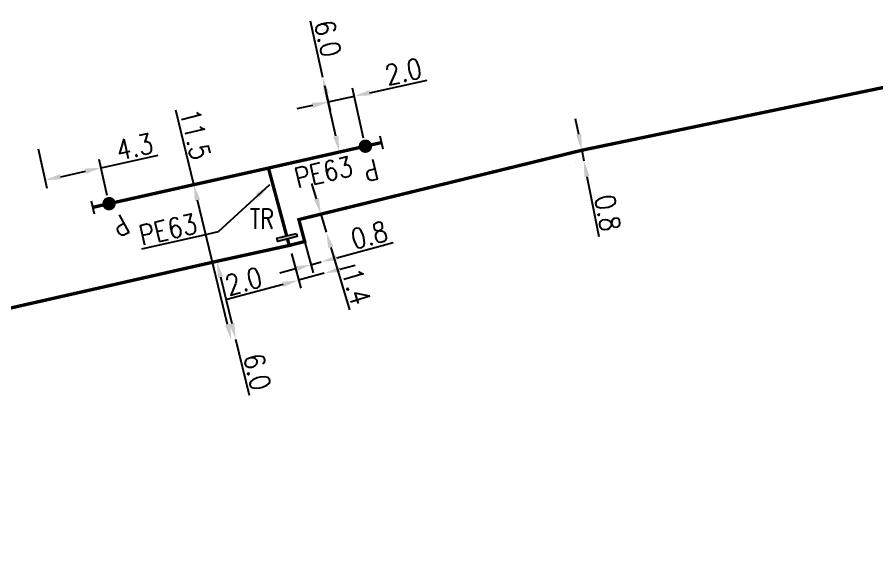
# Model space of a CAD drawing. Header units: millimetres. Extents: x 101000 to 102000, y 121011 to 122007.
# Drawn here: x 101267.2 to 101331.6, y 121520.1 to 121560.6 of the extents above; entities that cross this region are included whole.
import ezdxf
from ezdxf.enums import TextEntityAlignment as Align

# ---------------------------------------------------------------- set-up
doc = ezdxf.new("R2010")
doc.units = ezdxf.units.MM
doc.header["$PDMODE"] = 34
doc.linetypes.add('L_25_AP', pattern=[2000, 1000, 1000])
doc.linetypes.add('L_25_PE', pattern=[2000, 1000, 1000])
doc.layers.get('0').update_dxf_attribs({"linetype": 'CONTINUOUS'})
doc.layers.get('Defpoints').update_dxf_attribs({"linetype": 'CONTINUOUS'})
for name, color, linetype in [('L_150', 1, 'CONTINUOUS'), ('L_300', 7, 'CONTINUOUS'), ('L_340', 7, 'CONTINUOUS')]:
    doc.layers.add(name, color=color, linetype=linetype)
doc.styles.add('G_ROMANS', font='ROMANS.SHX', dxfattribs={"width": 0.75})
doc.styles.get("Standard").update_dxf_attribs({"font": 'romans.shx', "width": 0.85})
doc.dimstyles.get("Standard").update_dxf_attribs({"dimtxt": 1.5, "dimasz": 1.2, "dimexe": 0.625, "dimexo": 0.625, "dimgap": 0.25, "dimtad": 1, "dimdec": 1, "dimzin": 0, "dimdsep": 46, "dimtxsty": 'Standard', "dimcen": -0.5, "dimadec": 0, "dimazin": 0, "dimtfac": 1, "dimtdec": 1, "dimtmove": 0, "dimatfit": 3, "dimfxl": 0, "dimtolj": 1, "dimtzin": 0, "dimarcsym": 0})

# ---------------------------------------------------------------- blocks, each defined once
blk = doc.blocks.new('*D167')
at = {"layer": 'Defpoints', "color": 0, "linetype": 'Continuous', "transparency": 16777216}
for p in [(101282.167, 121542.294), (101283.579, 121536.463), (101283.579, 121536.463)]:
    blk.add_point(p, dxfattribs=at)
at = {"layer": 'L_150', "color": 0, "linetype": 'Continuous', "lineweight": -2, "transparency": 16777216}
for p, q in [((101282.45, 121541.128), (101283.296, 121537.629)), ((101283.579, 121536.463), (101284.593, 121532.273))]:
    blk.add_line(p, q, dxfattribs=at)
at = {"layer": 'L_150', "color": 0, "linetype": 'Continuous', "transparency": 16777216}
for points in [[(101282.644, 121541.175), (101282.255, 121541.081), (101282.167, 121542.294)], [(101283.491, 121537.676), (101283.102, 121537.582), (101283.579, 121536.463)]]:
    blk.add_solid(points, dxfattribs=at)
at = {"layer": 'L_150', "color": 0, "linetype": 'Continuous', "transparency": 16777216, "insert": (101285.199, 121534.02), "char_height": 1.5, "attachment_point": 5, "rotation": 283.60456}
blk.add_mtext('\\A1;6.0', dxfattribs=at)
blk = doc.blocks.new('*D168')
at = {"layer": 'Defpoints', "color": 0, "linetype": 'Continuous', "transparency": 16777216}
for p in [(101287.589, 121543.48), (101290.217, 121541.393), (101290.217, 121541.393)]:
    blk.add_point(p, dxfattribs=at)
at = {"layer": 'L_150', "color": 0, "linetype": 'Continuous', "lineweight": -2, "transparency": 16777216}
for p, q in [((101287.752, 121542.877), (101288.451, 121540.271)), ((101291.376, 121541.704), (101292.535, 121542.015)), ((101290.217, 121541.393), (101288.289, 121540.875)), ((101287.13, 121540.564), (101282.909, 121539.43))]:
    blk.add_line(p, q, dxfattribs=at)
at = {"layer": 'L_150', "color": 0, "linetype": 'Continuous', "transparency": 16777216}
for points in [[(101291.324, 121541.897), (101291.428, 121541.511), (101290.217, 121541.393)], [(101287.078, 121540.757), (101287.182, 121540.37), (101288.289, 121540.875)]]:
    blk.add_solid(points, dxfattribs=at)
at = {"layer": 'L_150', "color": 0, "linetype": 'Continuous', "transparency": 16777216, "insert": (101284.181, 121540.807), "char_height": 1.5, "attachment_point": 5, "rotation": 15.03454}
blk.add_mtext('\\A1;2.0', dxfattribs=at)
blk = doc.blocks.new('*D169')
at = {"layer": 'Defpoints', "color": 0, "linetype": 'Continuous', "transparency": 16777216}
for p in [(101288.308, 121545.417), (101289.988, 121542.247), (101289.988, 121542.247)]:
    blk.add_point(p, dxfattribs=at)
at = {"layer": 'L_150', "color": 0, "linetype": 'Continuous', "lineweight": -2, "transparency": 16777216}
for p, q in [((101288.47, 121544.813), (101289.377, 121541.436)), ((101291.146, 121542.558), (101295.368, 121543.692)), ((101288.056, 121541.728), (101286.897, 121541.417)), ((101289.215, 121542.039), (101289.988, 121542.247))]:
    blk.add_line(p, q, dxfattribs=at)
at = {"layer": 'L_150', "color": 0, "linetype": 'Continuous', "transparency": 16777216}
for points in [[(101291.095, 121542.751), (101291.198, 121542.365), (101289.988, 121542.247)], [(101288.004, 121541.921), (101288.108, 121541.535), (101289.215, 121542.039)]]:
    blk.add_solid(points, dxfattribs=at)
at = {"layer": 'L_150', "color": 0, "linetype": 'Continuous', "transparency": 16777216, "insert": (101293.577, 121544.247), "char_height": 1.5, "attachment_point": 5, "rotation": 15.03454}
blk.add_mtext('\\A1;0.8', dxfattribs=at)
blk = doc.blocks.new('*D170')
at = {"layer": 'Defpoints', "color": 0, "linetype": 'Continuous', "transparency": 16777216}
for p in [(101289.964, 121545.823), (101290.365, 121544.481), (101290.365, 121544.481)]:
    blk.add_point(p, dxfattribs=at)
at = {"layer": 'L_150', "color": 0, "linetype": 'Continuous', "lineweight": -2, "transparency": 16777216}
for p, q in [((101289.621, 121546.972), (101289.278, 121548.122)), ((101289.964, 121545.823), (101290.365, 121544.481)), ((101290.708, 121543.331), (101292.104, 121538.656))]:
    blk.add_line(p, q, dxfattribs=at)
at = {"layer": 'L_150', "color": 0, "linetype": 'Continuous', "transparency": 16777216}
for points in [[(101289.813, 121547.03), (101289.429, 121546.915), (101289.964, 121545.823)], [(101290.9, 121543.389), (101290.516, 121543.274), (101290.365, 121544.481)]]:
    blk.add_solid(points, dxfattribs=at)
at = {"layer": 'L_150', "color": 0, "linetype": 'Continuous', "transparency": 16777216, "insert": (101292.626, 121540.403), "char_height": 1.5, "attachment_point": 5, "rotation": 286.62276}
blk.add_mtext('\\A1;1.4', dxfattribs=at)
blk = doc.blocks.new('*D172')
at = {"layer": 'Defpoints', "color": 0, "linetype": 'Continuous', "transparency": 16777216}
for p in [(101309.493, 121550.605), (101309.647, 121549.82), (101309.647, 121549.82)]:
    blk.add_point(p, dxfattribs=at)
at = {"layer": 'L_150', "color": 0, "linetype": 'Continuous', "lineweight": -2, "transparency": 16777216}
for p, q in [((101309.261, 121551.782), (101309.03, 121552.96)), ((101308.879, 121550.484), (101308.879, 121550.484)), ((101309.493, 121550.605), (101309.647, 121549.82)), ((101309.034, 121549.699), (101309.034, 121549.699)), ((101309.878, 121548.642), (101310.76, 121544.158))]:
    blk.add_line(p, q, dxfattribs=at)
at = {"layer": 'L_150', "color": 0, "linetype": 'Continuous', "transparency": 16777216}
for points in [[(101309.457, 121551.821), (101309.065, 121551.744), (101309.493, 121550.605)], [(101310.075, 121548.681), (101309.682, 121548.604), (101309.647, 121549.82)]]:
    blk.add_solid(points, dxfattribs=at)
at = {"layer": 'L_150', "color": 0, "linetype": 'Continuous', "transparency": 16777216, "insert": (101311.435, 121545.907), "char_height": 1.5, "attachment_point": 5, "rotation": 281.12321}
blk.add_mtext('\\A1;0.8', dxfattribs=at)
blk = doc.blocks.new('*D173')
at = {"layer": 'Defpoints', "color": 0, "linetype": 'Continuous', "transparency": 16777216}
for p in [(101290.105, 121556.059), (101290.511, 121554.221), (101293.292, 121550.909)]:
    blk.add_point(p, dxfattribs=at)
at = {"layer": 'L_300', "color": 0, "linetype": 'Continuous', "lineweight": -2, "transparency": 16777216}
for p, q in [((101293.636, 121554.912), (101297.904, 121555.856)), ((101290.24, 121555.449), (101290.646, 121553.611)), ((101293.157, 121551.519), (101292.329, 121555.263)), ((101290.511, 121554.221), (101292.464, 121554.653)), ((101289.339, 121553.962), (101288.168, 121553.703))]:
    blk.add_line(p, q, dxfattribs=at)
at = {"layer": 'L_300', "color": 0, "linetype": 'Continuous', "transparency": 16777216}
for points in [[(101293.592, 121555.107), (101293.679, 121554.717), (101292.464, 121554.653)], [(101289.296, 121554.158), (101289.383, 121553.767), (101290.511, 121554.221)]]:
    blk.add_solid(points, dxfattribs=at)
at = {"layer": 'L_300', "color": 0, "linetype": 'Continuous', "transparency": 16777216, "insert": (101296.14, 121556.49), "char_height": 1.5, "attachment_point": 5, "rotation": 12.46469}
blk.add_mtext('\\A1;2.0', dxfattribs=at)
blk = doc.blocks.new('*D174')
at = {"layer": 'Defpoints', "color": 0, "linetype": 'Continuous', "transparency": 16777216}
for p in [(101290.105, 121556.059), (101290.105, 121556.059), (101293.291, 121550.91)]:
    blk.add_point(p, dxfattribs=at)
at = {"layer": 'L_300', "color": 0, "linetype": 'Continuous', "lineweight": -2, "transparency": 16777216}
for p, q in [((101290.105, 121556.059), (101289.175, 121560.268)), ((101291.08, 121551.65), (101290.364, 121554.887)), ((101292.681, 121550.775), (101290.728, 121550.343))]:
    blk.add_line(p, q, dxfattribs=at)
at = {"layer": 'L_300', "color": 0, "linetype": 'Continuous', "transparency": 16777216}
for points in [[(101290.559, 121554.93), (101290.169, 121554.844), (101290.105, 121556.059)], [(101291.275, 121551.693), (101290.884, 121551.607), (101291.339, 121550.478)]]:
    blk.add_solid(points, dxfattribs=at)
at = {"layer": 'L_300', "color": 0, "linetype": 'Continuous', "transparency": 16777216, "insert": (101290.487, 121558.965), "char_height": 1.5, "attachment_point": 5, "rotation": 282.46469}
blk.add_mtext('\\A1;6.0', dxfattribs=at)
blk = doc.blocks.new('*D175')
at = {"layer": 'Defpoints', "color": 0, "linetype": 'Continuous', "transparency": 16777216}
for p in [(101268.656, 121551.318), (101269.308, 121548.367), (101274.101, 121546.606)]:
    blk.add_point(p, dxfattribs=at)
at = {"layer": 'L_300', "color": 0, "linetype": 'Continuous', "lineweight": -2, "transparency": 16777216}
for p, q in [((101268.791, 121550.708), (101269.443, 121547.757)), ((101273.506, 121549.295), (101277.775, 121550.239)), ((101273.966, 121547.216), (101273.371, 121549.905)), ((101270.48, 121548.626), (101272.335, 121549.036))]:
    blk.add_line(p, q, dxfattribs=at)
at = {"layer": 'L_300', "color": 0, "linetype": 'Continuous', "transparency": 16777216}
for points in [[(101270.437, 121548.821), (101270.523, 121548.431), (101269.308, 121548.367)], [(101272.291, 121549.231), (101272.378, 121548.841), (101273.506, 121549.295)]]:
    blk.add_solid(points, dxfattribs=at)
at = {"layer": 'L_300', "color": 0, "linetype": 'Continuous', "transparency": 16777216, "insert": (101276.01, 121550.873), "char_height": 1.5, "attachment_point": 5, "rotation": 12.4652}
blk.add_mtext('\\A1;4.3', dxfattribs=at)
blk = doc.blocks.new('L_340_07')
at = {"color": 0, "linetype": 'Continuous', "const_width": 0.25, "flags": 128}
blk.add_lwpolyline([(0, 0), (1.25, 0)], dxfattribs=at)
at = {"color": 0, "linetype": 'Continuous', "flags": 128}
blk.add_lwpolyline([(1.25, -0.5), (1.25, 0.5)], dxfattribs=at)
at = {"color": 0, "linetype": 'Continuous', "style": 'G_ROMANS', "width": 0.75, "flags": 3}
for tag, p in [('DEF_LEG', (0.723, -3.465)), ('DEF_COUP', (0.723, -5.965)), ('DEF_TYPE', (0.723, -8.465))]:
    blk.add_attdef(tag, text='', height=1.2, dxfattribs=at).set_placement(p, align=Align.MIDDLE)
blk = doc.blocks.new('L_300_12')
at = {"color": 0, "linetype": 'Continuous', "const_width": 0.497, "flags": 128}
blk.add_lwpolyline([(-0.252, 0, 1), (0.252, 0, 1)], format="xyb", close=True, dxfattribs=at)
at = {"color": 0, "linetype": 'Continuous', "style": 'G_ROMANS', "width": 0.75}
blk.add_text('P', height=1.5, dxfattribs=at).set_placement((0, 1.85), align=Align.MIDDLE)
at = {"color": 0, "linetype": 'Continuous', "style": 'G_ROMANS', "width": 0.75, "flags": 3}
for tag, p in [('DEF_LEG', (0, -5)), ('DEF_COUP', (0, -7.5)), ('DEF_TYPE', (0, -10))]:
    blk.add_attdef(tag, text='', height=1.2, dxfattribs=at).set_placement(p, align=Align.MIDDLE)
blk = doc.blocks.new('L_340_19')
at = {"linetype": 'Continuous'}
blk.add_hatch(color=0, dxfattribs=at).paths.add_polyline_path([(0.125, 0.75), (-0.125, 0.75), (-0.125, -0.75), (0.125, -0.75)])
at = {"color": 0, "linetype": 'Continuous'}
blk.add_lwpolyline([(-0.125, 0.75), (0.125, 0.75), (0.125, -0.75), (-0.125, -0.75)], close=True, dxfattribs=at)
at = {"color": 0, "linetype": 'Continuous', "width": 0.75}
for tag, height, flags, p in [('TR', 1.5, 8, (0, 3)), ('DEF_LEG', 1.2, 3, (0, -5)), ('DEF_COUP', 1.2, 3, (0, -7.5)), ('DEF_TYPE', 1.2, 3, (0, -10))]:
    blk.add_attdef(tag, text='', height=height, dxfattribs=dict(at, flags=flags)).set_placement(p, align=Align.MIDDLE)
blk = doc.blocks.new('*D433')
at = {"layer": 'Defpoints', "color": 0, "linetype": 'Continuous', "transparency": 16777216}
for p in [(101280.023, 121547.934), (101283.262, 121536.386), (101283.262, 121536.386)]:
    blk.add_point(p, dxfattribs=at)
at = {"layer": 'L_150', "color": 0, "linetype": 'Continuous', "lineweight": -2, "transparency": 16777216}
for p, q in [((101280.443, 121548.036), (101279.096, 121553.602)), ((101280.63, 121548.081), (101281.05, 121548.183)), ((101282.98, 121537.552), (101280.725, 121546.869))]:
    blk.add_line(p, q, dxfattribs=at)
at = {"layer": 'L_150', "color": 0, "linetype": 'Continuous', "transparency": 16777216}
for points in [[(101280.92, 121546.916), (101280.531, 121546.822), (101280.443, 121548.036)], [(101283.174, 121537.599), (101282.786, 121537.505), (101283.262, 121536.386)]]:
    blk.add_solid(points, dxfattribs=at)
at = {"layer": 'L_150', "color": 0, "linetype": 'Continuous', "transparency": 16777216, "insert": (101280.562, 121551.794), "char_height": 1.5, "attachment_point": 5, "rotation": 283.60456}
blk.add_mtext('\\A1;11.5', dxfattribs=at)

msp = doc.modelspace()

# ---------------------------------------------------------------- linework, layer by layer
at = {"layer": 'L_150', "linetype": 'L_25_AP', "flags": 128}
msp.add_lwpolyline([(101344.403, 121557.907, 0.25, 0.25, 0), (101340.77, 121557.113, 0.25, 0.25, 0), (101309.493, 121550.605, 0.25, 0.25, 0), (101289.964, 121545.823, 0.25, 0.25, 0), (101288.308, 121545.417, 0.25, 0.25, 0), (101288.749, 121543.774, 0.25, 0.25, 0), (101287.589, 121543.48, 0.25, 0.25, 0), (101282.167, 121542.294, 0.25, 0.25, 0), (101262.484, 121537.834, 0.25, 0.25, 0), (101251.707, 121535.5, 0.25, 0.25, 0), (101239.573, 121532.797, 0.25, 0.25, 0), (101200.691, 121523.814, 0.25, 0.25, 0), (101194.94, 121522.385, 0.25, 0.25, 0), (101193.727, 121522.894, 0.25, 0.25, 0), (101191.454, 121522.363, 0.25, 0.25, 0), (101181.703, 121520.225, 0, 0, 0)], format="xyseb", dxfattribs=at)
at = {"layer": 'L_150', "linetype": 'L_25_PE', "const_width": 0.25, "flags": 128}
for points in [[(101274.101, 121546.606), (101280.023, 121547.934), (101286.034, 121549.271), (101293.291, 121550.91)], [(101287.395, 121544.205), (101286.034, 121549.271)]]:
    msp.add_lwpolyline(points, dxfattribs=at)
at = {"layer": 'L_150', "linetype": 'L_25_AP', "const_width": 0.25, "flags": 128}
msp.add_lwpolyline([(101287.46, 121543.963), (101287.589, 121543.48)], dxfattribs=at)

# ---------------------------------------------------------------- block references
at = {"layer": 'L_300'}
for p, rotation in [((101293.292, 121550.909), 193.1643019105459), ((101274.101, 121546.606), 208.060368079729)]:
    msp.add_blockref('L_300_12', p, dxfattribs=dict(at, rotation=rotation))
at = {"layer": 'L_340'}
for p, rotation in [((101293.292, 121550.909), 12.63949640081622), ((101274.101, 121546.606), 192.6394964008162)]:
    msp.add_blockref('L_340_07', p, dxfattribs=dict(at, rotation=rotation))
ref = msp.add_blockref('L_340_19', (101287.427, 121544.084), dxfattribs=dict(at, rotation=283.6093043587393))
ref.add_attrib('TR', 'TR', dxfattribs={"layer": '0', "color": 0, "linetype": 'Continuous', "height": 1.5, "width": 0.75, "flags": 8}).set_placement((101285.541, 121545.475), align=Align.MIDDLE)

# ---------------------------------------------------------------- texts
at = {"layer": 'L_150', "linetype": 'Continuous', "width": 0.85}
msp.add_text('PE63', height=1.5, rotation=12.64181, dxfattribs=at).set_placement((101288.186, 121547.758))
at = {"layer": 'L_150', "linetype": 'Continuous', "insert": (101280.8, 121544.424), "char_height": 1.5, "attachment_point": 9, "rotation": 12.58838}
msp.add_mtext('PE63', dxfattribs=at)

# ---------------------------------------------------------------- dimensions: what is measured, and where the dimension line sits
at = {"layer": 'L_150', "linetype": 'Continuous'}
dim = msp.add_linear_dim(base=(101283.262, 121536.386), p1=(101280.023, 121547.934), p2=(101283.262, 121536.386), angle=103.60456, text='11.5', dimstyle='Standard', dxfattribs=at)
dim.commit()
dim.dimension.update_dxf_attribs({"geometry": '*D433', "text_midpoint": (101279.59, 121551.559), "dimtype": 160})
for base, p1, p2, angle, picture, middle in [((101309.647, 121549.82), (101309.493, 121550.605), (101309.647, 121549.82), 101.12321, '*D172', (101310.454, 121545.714)), ((101290.365, 121544.481), (101289.964, 121545.823), (101290.365, 121544.481), 106.62276, '*D170', (101291.668, 121540.117)), ((101289.988, 121542.247), (101288.308, 121545.417), (101289.988, 121542.247), 195.03454, '*D169', (101293.837, 121543.281)), ((101290.217, 121541.393), (101287.589, 121543.48), (101290.217, 121541.393), 195.03454, '*D168', (101284.44, 121539.841)), ((101283.579, 121536.463), (101282.167, 121542.294), (101283.579, 121536.463), 103.60456, '*D167', (101284.227, 121533.784))]:
    dim = msp.add_linear_dim(base=base, p1=p1, p2=p2, angle=angle, dimstyle='Standard', dxfattribs=at)
    dim.commit()
    dim.dimension.update_dxf_attribs({"geometry": picture, "text_midpoint": middle, "dimtype": 160})
at = {"layer": 'L_300', "linetype": 'Continuous'}
dim = msp.add_linear_dim(base=(101290.105, 121556.059), p1=(101293.291, 121550.91), p2=(101290.105, 121556.059), angle=282.46469, text='6.0', dimstyle='Standard', dxfattribs=at)
dim.commit()
dim.dimension.update_dxf_attribs({"geometry": '*D174', "text_midpoint": (101289.51, 121558.749), "dimtype": 160})
for base, p1, p2, angle, picture, middle in [((101290.511, 121554.221), (101293.292, 121550.909), (101290.105, 121556.059), 12.46469, '*D173', (101296.356, 121555.513)), ((101269.308, 121548.367), (101274.101, 121546.606), (101268.656, 121551.318), 12.4652, '*D175', (101276.226, 121549.896))]:
    dim = msp.add_linear_dim(base=base, p1=p1, p2=p2, angle=angle, dimstyle='Standard', dxfattribs=at)
    dim.commit()
    dim.dimension.update_dxf_attribs({"geometry": picture, "text_midpoint": middle, "dimtype": 160})

# ---------------------------------------------------------------- leaders
at = {"layer": 'L_150', "linetype": 'Continuous', "annotation_type": 0, "has_hookline": 1, "hookline_direction": 1, "text_width": 4.432, "horizontal_direction": (0.975961, 0.217945, 0)}
msp.add_leader([(101286.107, 121548.013), (101282.27, 121544.496), (101281.099, 121544.234)], dimstyle='Standard', dxfattribs=at)

doc.saveas('drawing.dxf')
